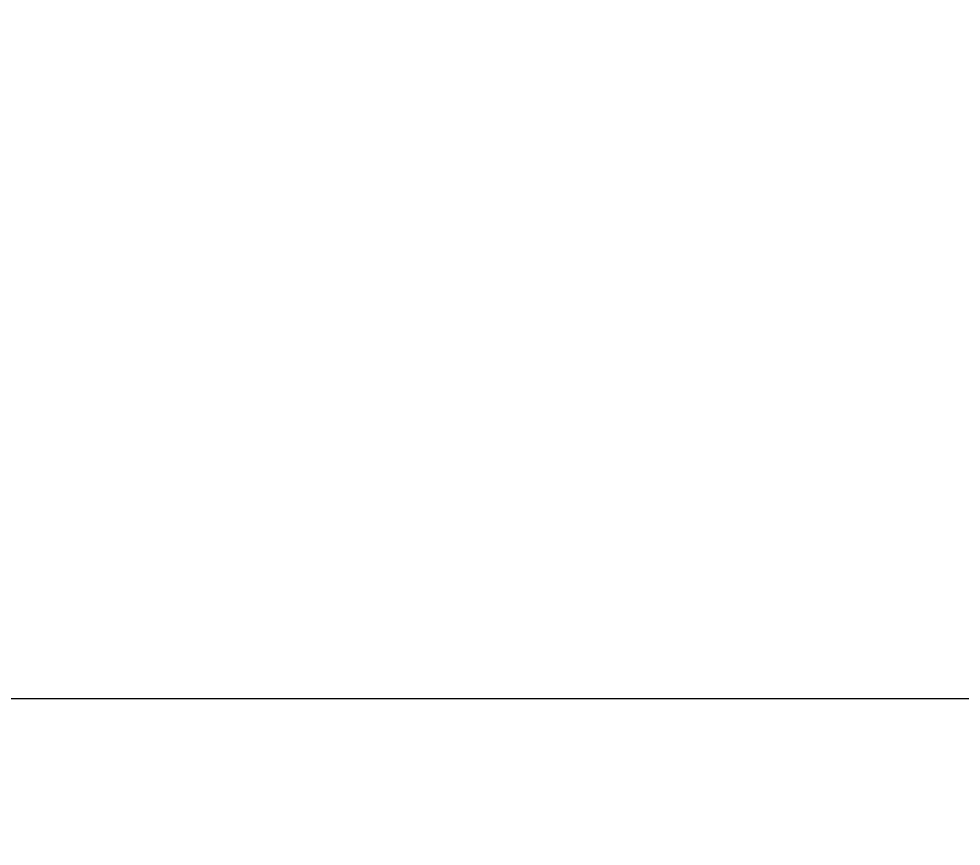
# Model space of a CAD drawing. Header units: millimetres. Extents: x 23 to 674, y 24 to 517.
# Drawn here: x 359.54 to 375.65, y 221.31 to 235.46 of the extents above; entities that cross this region are included whole.
import ezdxf

# ---------------------------------------------------------------- set-up
doc = ezdxf.new("R2010")
doc.units = ezdxf.units.MM
doc.header["$LTSCALE"] = 2.5
doc.layers.add('Dimension (ANSI)', color=7, linetype='Continuous', lineweight=9)
doc.styles.add('Note Text (ANSI)', font='arial.ttf')
doc.dimstyles.new('Default - mm (ANSI)', dxfattribs={"dimscale": 2.5, "dimtxt": 2, "dimasz": 2, "dimexe": 3.175, "dimexo": 1, "dimgap": 0.8, "dimtad": 0, "dimtih": 1, "dimtoh": 1, "dimrnd": 1e-08, "dimzin": 4, "dimdsep": 46, "dimtxsty": 'Note Text (ANSI)', "dimblk": 'Filled-1', "dimcen": 0.09, "dimdle": 10, "dimclrd": 256, "dimclre": 256, "dimclrt": 256, "dimadec": 1, "dimazin": 0, "dimtfac": 1.524, "dimtofl": 0, "dimtmove": 0, "dimatfit": 3, "dimfxl": 0, "dimtolj": 1, "dimtzin": 0, "dimlwd": -1, "dimlwe": -1, "dimarcsym": 0})

# ---------------------------------------------------------------- blocks, each defined once
blk = doc.blocks.new('Filled-1')
at = {"color": 0}
for p, q in [((0, 0), (-1, 0.15)), ((-1, 0.15), (-1, -0.15)), ((-1, 0), (0, 0)), ((-1, -0.15), (0, 0))]:
    blk.add_line(p, q, dxfattribs=at)
at = {"color": 0, "flags": 128}
blk.add_lwpolyline([(-1, -0.15), (0, 0), (-1, 0.15), (-1, -0.15)], dxfattribs=at)
at = {"color": 0}
blk.add_solid([(-1, -0.15), (0, 0), (-1, 0.15), (-1, -0.15)], dxfattribs=at)
blk = doc.blocks.new('*D24')
at = {"layer": 'Defpoints', "color": 0, "transparency": 16777216}
for p in [(414.736, 223.83), (274.036, 198.613), (414.736, 198.613)]:
    blk.add_point(p, dxfattribs=at)
at = {"layer": 'Dimension (ANSI)', "transparency": 16777216}
for p, q in [((279.036, 223.83), (327.1, 223.83)), ((409.736, 223.83), (354.07, 223.83))]:
    blk.add_line(p, q, dxfattribs=at)
at = {"layer": 'Dimension (ANSI)', "transparency": 16777216, "xscale": 5, "yscale": 5, "zscale": 5, "rotation": 180}
blk.add_blockref('Filled-1', (274.036, 223.83), dxfattribs=at)
at = {"layer": 'Dimension (ANSI)', "transparency": 16777216, "xscale": 5, "yscale": 5, "zscale": 5}
blk.add_blockref('Filled-1', (414.736, 223.83), dxfattribs=at)
at = {"layer": 'Dimension (ANSI)', "transparency": 16777216, "insert": (340.585, 223.83), "char_height": 5, "attachment_point": 5, "style": 'Note Text (ANSI)'}
blk.add_mtext('\\A1; 140.70\\P[5.539]', dxfattribs=at)

msp = doc.modelspace()

# ---------------------------------------------------------------- dimensions: what is measured, and where the dimension line sits
at = {"layer": 'Dimension (ANSI)'}
dim = msp.add_linear_dim(base=(414.7358, 223.8304), p1=(274.0358, 198.6127), p2=(414.7358, 198.6127), angle=180, text=' <>\\X[5.539]', dimstyle='Default - mm (ANSI)', override={"dimgap": 0.8, "dimtih": 0, "dimtoh": 0, "dimdec": 2, "dimpost": '\\X', "dimse1": 1, "dimse2": 1, "dimtol": 0, "dimlim": 0, "dimtp": 0, "dimtm": 0, "dimtdec": 2, "dimatfit": 1}, dxfattribs=at)
dim.commit()
dim.dimension.update_dxf_attribs({"geometry": '*D24', "text_midpoint": (340.5848, 223.8304), "dimtype": 160})

doc.saveas('drawing.dxf')
